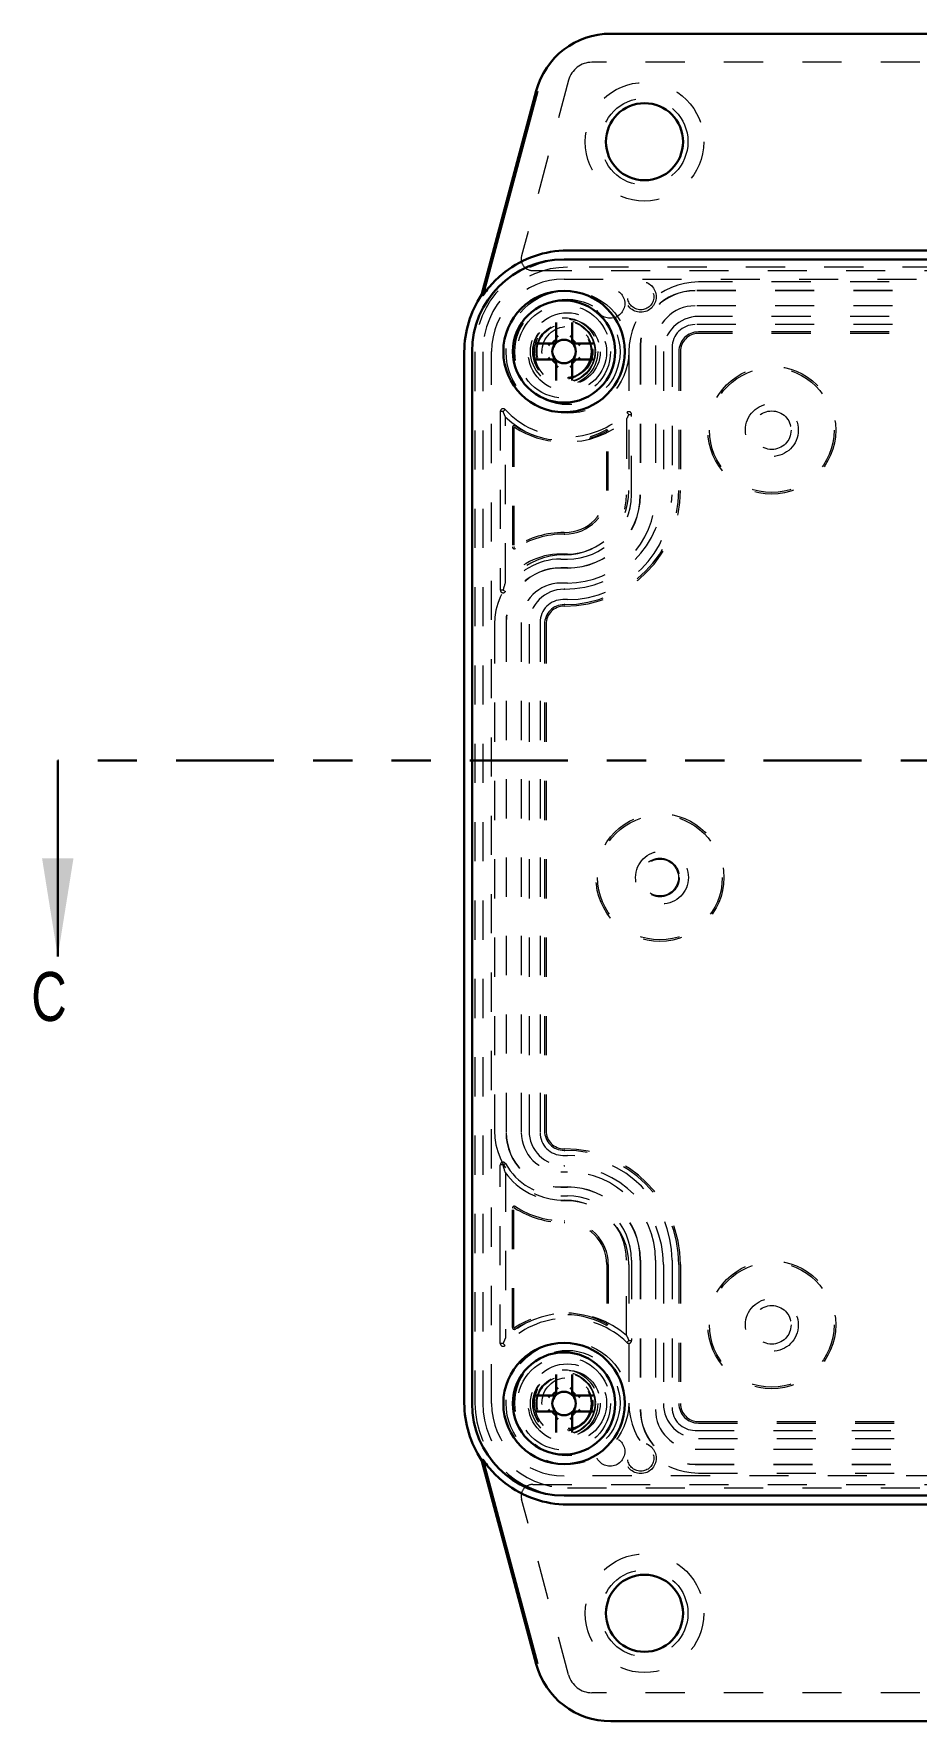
# Model space of a CAD drawing. Header units: inches. Extents: x 0.3 to 21.8, y 0.2 to 16.9.
# Drawn here: x 5.433 to 7.686, y 7.05 to 11.357 of the extents above; entities that cross this region are included whole.
import ezdxf

# ---------------------------------------------------------------- set-up
doc = ezdxf.new("R2010")
doc.units = ezdxf.units.IN
doc.header["$MEASUREMENT"] = 0
doc.linetypes.add('HIDDEN', pattern=[0.075, 0.05, -0.025])
doc.linetypes.add('PHANTOM', pattern=[0.5, 0.25, -0.05, 0.05, -0.05, 0.05, -0.05])
doc.styles.add('SLDTEXTSTYLE1', font='TXT', dxfattribs={"width": 0.75})

msp = doc.modelspace()

# ---------------------------------------------------------------- linework, layer by layer
at = {"color": 7, "linetype": 'Continuous', "lineweight": 30}
for p, q in [((6.9061, 11.3571), (9.4411, 11.3571)), ((6.5764, 10.6903), (6.7159, 11.2112)), ((6.5796, 10.6889), (6.7193, 11.2103)), ((9.5601, 10.7811), (6.7871, 10.7811)), ((9.5515, 10.8039), (6.7956, 10.8039)), ((6.5796, 10.6889), (6.5764, 10.6903)), ((6.7572, 10.5664), (6.7569, 10.5664)), ((6.7668, 10.5763), (6.7668, 10.576)), ((6.8074, 10.576), (6.8074, 10.5763)), ((6.8173, 10.5664), (6.817, 10.5664)), ((6.5325, 10.5449), (6.5325, 7.8623)), ((6.5521, 10.5461), (6.5521, 7.8611)), ((6.7569, 10.5258), (6.7572, 10.5258)), ((6.7668, 10.5162), (6.7668, 10.5159)), ((6.8074, 10.5159), (6.8074, 10.5162)), ((6.817, 10.5258), (6.8173, 10.5258)), ((5.4946, 9.5021), (5.4946, 9.0021)), ((6.7668, 7.8913), (6.7668, 7.891)), ((6.8074, 7.891), (6.8074, 7.8913)), ((6.7572, 7.8814), (6.7569, 7.8814)), ((6.7569, 7.8408), (6.7572, 7.8408)), ((6.8173, 7.8814), (6.817, 7.8814)), ((6.817, 7.8408), (6.8173, 7.8408)), ((6.7668, 7.8312), (6.7668, 7.8309)), ((6.8074, 7.8309), (6.8074, 7.8312)), ((6.5796, 7.7183), (6.5764, 7.7169)), ((6.5764, 7.7169), (6.7159, 7.196)), ((6.7193, 7.1969), (6.5796, 7.7183)), ((6.7871, 7.6261), (9.5601, 7.6261)), ((6.7956, 7.6033), (9.5515, 7.6033)), ((6.9061, 7.0501), (9.4411, 7.0501))]:
    msp.add_line(p, q, dxfattribs=at)
at = {"color": 7, "linetype": 'HIDDEN', "lineweight": 0}
for p, q in [((8.0954, 11.2843), (6.8581, 11.2843)), ((6.7987, 11.2387), (6.6785, 10.7899)), ((6.707, 10.7528), (9.6402, 10.7528)), ((6.7871, 10.7311), (9.5601, 10.7311)), ((9.5515, 10.7611), (6.7956, 10.7611)), ((9.2258, 10.7015), (7.1214, 10.7015)), ((9.2258, 10.701), (7.1214, 10.701)), ((9.2171, 10.7235), (7.1301, 10.7235)), ((9.2258, 10.6627), (7.1214, 10.6627)), ((9.2258, 10.6148), (7.1214, 10.6148)), ((9.2171, 10.6355), (7.1301, 10.6355)), ((9.2171, 10.5961), (7.1301, 10.5961)), ((6.7569, 10.5664), (6.754, 10.5664)), ((6.8202, 10.5664), (6.8173, 10.5664)), ((6.9817, 10.5618), (6.9817, 10.1801)), ((6.9822, 10.5618), (6.9822, 10.1801)), ((7.0206, 10.5618), (7.0206, 10.1801)), ((7.0627, 10.5561), (7.0627, 10.1801)), ((9.2171, 10.5921), (7.1301, 10.5921)), ((6.5594, 10.5449), (6.5594, 7.8623)), ((6.5794, 10.5449), (6.5794, 7.8623)), ((6.6021, 7.8611), (6.6021, 10.5461)), ((6.754, 10.5258), (6.7569, 10.5258)), ((6.8173, 10.5258), (6.8202, 10.5258)), ((6.9527, 10.5461), (6.9527, 10.1911)), ((7.0407, 10.5461), (7.0407, 10.1911)), ((7.0801, 10.5461), (7.0801, 10.1911)), ((7.0841, 10.5461), (7.0841, 10.1911)), ((6.6244, 10.3932), (6.6244, 9.9372)), ((6.6314, 10.3932), (6.6244, 10.3932)), ((6.6314, 10.3932), (6.6366, 10.398)), ((6.9524, 10.3855), (6.9475, 10.3905)), ((6.9524, 10.3855), (6.9594, 10.3855)), ((6.9594, 10.1801), (6.9594, 10.3855)), ((6.6372, 9.9568), (6.6372, 10.3792)), ((6.6551, 10.352), (6.6551, 10.0478)), ((6.6591, 10.352), (6.6591, 10.0478)), ((6.896, 10.1911), (6.896, 10.3408)), ((6.9001, 10.1911), (6.9001, 10.3408)), ((6.9467, 10.3724), (6.9467, 10.1801)), ((6.7871, 10.0841), (6.7891, 10.0841)), ((6.7871, 10.0801), (6.7891, 10.0801)), ((6.7956, 10.0291), (6.7787, 10.0291)), ((6.7787, 10.0163), (6.7956, 10.0163)), ((6.7956, 9.994), (6.7787, 9.994)), ((6.7956, 9.9935), (6.7787, 9.9935)), ((6.7871, 10.0275), (6.7868, 10.0275)), ((6.7891, 10.0275), (6.7871, 10.0275)), ((6.7893, 10.0275), (6.7891, 10.0275)), ((6.7956, 9.9552), (6.7787, 9.9552)), ((6.6314, 9.9372), (6.6244, 9.9372)), ((6.6314, 9.9372), (6.6375, 9.9338)), ((6.7956, 9.913), (6.7844, 9.913)), ((6.7868, 9.9395), (6.7871, 9.9395)), ((6.7891, 9.9395), (6.7871, 9.9395)), ((6.7891, 9.9395), (6.7893, 9.9395)), ((6.7891, 9.9001), (6.7871, 9.9001)), ((6.7891, 9.8961), (6.7871, 9.8961)), ((6.6097, 9.8501), (6.6097, 8.5571)), ((6.639, 9.8543), (6.639, 8.5529)), ((6.6395, 9.8543), (6.6395, 8.5529)), ((6.6778, 9.8543), (6.6778, 8.5529)), ((6.6977, 9.8501), (6.6977, 8.5571)), ((6.7257, 9.8543), (6.7257, 8.5529)), ((6.7371, 9.8501), (6.7371, 8.5571)), ((6.7411, 9.8501), (6.7411, 8.5571)), ((6.7844, 8.4942), (6.7956, 8.4942)), ((6.7871, 8.5111), (6.7891, 8.5111)), ((6.7871, 8.5071), (6.7891, 8.5071)), ((6.6244, 8.014), (6.6244, 8.47)), ((6.6314, 8.47), (6.6244, 8.47)), ((6.6314, 8.47), (6.6375, 8.4734)), ((6.6372, 8.4504), (6.6372, 8.028)), ((6.7787, 8.452), (6.7956, 8.452)), ((6.7871, 8.4677), (6.7868, 8.4677)), ((6.7871, 8.4677), (6.7891, 8.4677)), ((6.7893, 8.4677), (6.7891, 8.4677)), ((6.7787, 8.4137), (6.7956, 8.4137)), ((6.7787, 8.4132), (6.7956, 8.4132)), ((6.6551, 8.0553), (6.6551, 8.3594)), ((6.6591, 8.0553), (6.6591, 8.3594)), ((6.7787, 8.3909), (6.7956, 8.3909)), ((6.7956, 8.3781), (6.7787, 8.3781)), ((6.7868, 8.3797), (6.7871, 8.3797)), ((6.7871, 8.3797), (6.7891, 8.3797)), ((6.7891, 8.3797), (6.7893, 8.3797)), ((6.7871, 8.3271), (6.7891, 8.3271)), ((6.7871, 8.3231), (6.7891, 8.3231)), ((6.9467, 8.0349), (6.9467, 8.2271)), ((6.9594, 8.2271), (6.9594, 8.0217)), ((6.9817, 8.2271), (6.9817, 7.8454)), ((6.9822, 8.2271), (6.9822, 7.8454)), ((7.0206, 8.2271), (7.0206, 7.8454)), ((7.0627, 8.2271), (7.0627, 7.8511)), ((6.896, 8.2161), (6.896, 8.0664)), ((6.9001, 8.2161), (6.9001, 8.0664)), ((6.9527, 8.2161), (6.9527, 7.8611)), ((7.0407, 8.2161), (7.0407, 7.8611)), ((7.0801, 8.2161), (7.0801, 7.8611)), ((7.0841, 8.2161), (7.0841, 7.8611)), ((6.6314, 8.014), (6.6244, 8.014)), ((6.6314, 8.014), (6.6366, 8.0092)), ((6.9524, 8.0217), (6.9475, 8.0167)), ((6.9524, 8.0217), (6.9594, 8.0217)), ((6.7569, 7.8814), (6.754, 7.8814)), ((6.754, 7.8408), (6.7569, 7.8408)), ((6.8202, 7.8814), (6.8173, 7.8814)), ((6.8173, 7.8408), (6.8202, 7.8408)), ((7.1301, 7.8151), (9.2171, 7.8151)), ((7.1301, 7.8111), (9.2171, 7.8111)), ((7.1214, 7.7924), (9.2258, 7.7924)), ((7.1301, 7.7717), (9.2171, 7.7717)), ((7.1214, 7.7445), (9.2258, 7.7445)), ((9.5601, 7.6761), (6.7871, 7.6761)), ((7.1214, 7.7062), (9.2258, 7.7062)), ((7.1214, 7.7057), (9.2258, 7.7057)), ((7.1301, 7.6837), (9.2171, 7.6837)), ((6.707, 7.6544), (9.6402, 7.6544)), ((6.7956, 7.6461), (9.5515, 7.6461)), ((6.7987, 7.1685), (6.6785, 7.6173)), ((8.0954, 7.1229), (6.8581, 7.1229))]:
    msp.add_line(p, q, dxfattribs=at)
at = {"color": 7, "linetype": 'PHANTOM', "lineweight": 30}
msp.add_line((10.5466, 9.5021), (5.4946, 9.5021), dxfattribs=at)
at = {"color": 7, "linetype": 'HIDDEN', "lineweight": 0}
for centre, radius in [((6.9925, 11.0815), 0.1514), ((6.9925, 11.0815), 0.1108), ((6.9829, 10.6857), 0.0394), ((6.7956, 10.5449), 0.1565), ((6.9046, 10.6686), 0.0375), ((6.9829, 10.6857), 0.0333), ((6.7956, 10.5449), 0.1344), ((6.7871, 10.5461), 0.1187), ((6.7956, 10.5449), 0.1), ((6.7871, 10.5461), 0.086), ((6.7871, 10.5461), 0.08), ((6.7871, 10.5461), 0.0787), ((6.7956, 10.5449), 0.0837), ((6.7871, 10.5461), 0.071), ((6.7871, 10.5461), 0.0689), ((6.7956, 10.5449), 0.065), ((7.3173, 10.3453), 0.1632), ((7.3173, 10.3453), 0.1591), ((7.3176, 10.3456), 0.0675), ((7.3173, 10.3453), 0.0492), ((7.0319, 9.2036), 0.1632), ((7.0319, 9.2036), 0.1591), ((7.0371, 9.2036), 0.0675), ((7.0319, 9.2036), 0.0492), ((7.0319, 9.2036), 0.0472), ((7.3173, 8.0619), 0.1632), ((7.3173, 8.0619), 0.1591), ((7.3176, 8.0616), 0.0675), ((7.3173, 8.0619), 0.0492), ((6.7956, 7.8623), 0.1565), ((6.7956, 7.8623), 0.1344), ((6.7871, 7.8611), 0.1187), ((6.7956, 7.8623), 0.1), ((6.7871, 7.8611), 0.086), ((6.7871, 7.8611), 0.08), ((6.7871, 7.8611), 0.0787), ((6.7956, 7.8623), 0.0837), ((6.7871, 7.8611), 0.071), ((6.7871, 7.8611), 0.0689), ((6.7956, 7.8623), 0.065), ((6.9046, 7.7386), 0.0375), ((6.9829, 7.7215), 0.0394), ((6.9829, 7.7215), 0.0333), ((6.9925, 7.3257), 0.1514), ((6.9925, 7.3257), 0.1108)]:
    msp.add_circle(centre, radius, dxfattribs=at)
at = {"color": 7, "linetype": 'Continuous', "lineweight": 30}
for centre, radius in [((6.9925, 11.0815), 0.0984), ((6.7871, 10.5461), 0.155), ((6.7871, 10.5461), 0.1305), ((6.7871, 7.8611), 0.155), ((6.7871, 7.8611), 0.1305), ((6.9925, 7.3257), 0.0984)]:
    msp.add_circle(centre, radius, dxfattribs=at)
for centre, radius, start, end in [((6.9061, 11.1603), 0.1969, 90, 165), ((6.7871, 10.5461), 0.235, 90, 180), ((6.7956, 10.5449), 0.259, 90, 127.9205), ((6.7956, 10.5449), 0.2631, 146.4441, 180), ((6.7871, 10.5461), 0.03, 137.5052, 222.4948), ((6.7871, 10.5461), 0.0365, 133.8923, 136.1077), ((6.7871, 10.5461), 0.03, 132.4948, 137.5052), ((6.7871, 10.5461), 0.03, 47.5052, 132.4948), ((6.7871, 10.5461), 0.03, 42.4948, 47.5052), ((6.7871, 10.5461), 0.03, 317.5052, 42.4948), ((6.7871, 10.5461), 0.0365, 43.8923, 46.1077), ((6.7871, 10.5461), 0.0365, 223.8923, 226.1077), ((6.7871, 10.5461), 0.03, 222.4948, 227.5052), ((6.7871, 10.5461), 0.03, 227.5052, 312.4948), ((6.7871, 10.5461), 0.03, 312.4948, 317.5052), ((6.7871, 10.5461), 0.0365, 313.8923, 316.1077), ((6.7871, 7.8611), 0.0365, 133.8923, 136.1077), ((6.7871, 7.8611), 0.03, 132.4948, 137.5052), ((6.7871, 7.8611), 0.03, 47.5052, 132.4948), ((6.7871, 7.8611), 0.03, 42.4948, 47.5052), ((6.7871, 7.8611), 0.0365, 43.8923, 46.1077), ((6.7956, 7.8623), 0.2631, 180, 213.5559), ((6.7871, 7.8611), 0.235, 180, 270), ((6.7871, 7.8611), 0.03, 137.5052, 222.4948), ((6.7871, 7.8611), 0.03, 222.4948, 227.5052), ((6.7871, 7.8611), 0.03, 227.5052, 312.4948), ((6.7871, 7.8611), 0.03, 312.4948, 317.5052), ((6.7871, 7.8611), 0.03, 317.5052, 42.4948), ((6.7871, 7.8611), 0.0365, 223.8923, 226.1077), ((6.7871, 7.8611), 0.0365, 313.8923, 316.1077), ((6.7956, 7.8623), 0.259, 232.0795, 270), ((6.9061, 7.247), 0.1969, 195, 270)]:
    msp.add_arc(centre, radius, start, end, dxfattribs=at)
at = {"color": 7, "linetype": 'HIDDEN', "lineweight": 0}
for centre, radius, start, end in [((6.8581, 11.2228), 0.0614, 90, 165), ((6.7956, 10.5449), 0.2362, 90, 180), ((6.707, 10.7823), 0.0295, 165, 270), ((6.7956, 10.5449), 0.2162, 90, 180), ((6.7871, 10.5461), 0.185, 90, 180), ((7.1301, 10.5461), 0.1774, 90, 180), ((7.1214, 10.5618), 0.1397, 90, 180), ((7.1214, 10.5618), 0.1392, 90, 180), ((7.1214, 10.5618), 0.1009, 90, 180), ((7.1301, 10.5461), 0.0894, 90, 180), ((7.1214, 10.5561), 0.0587, 90, 180), ((7.1301, 10.5461), 0.05, 90, 180), ((7.1301, 10.5461), 0.046, 90, 180), ((6.6314, 10.3932), 0.007, 42.7223, 180), ((6.7956, 10.5449), 0.2165, 222.7223, 314.5365), ((6.9524, 10.3855), 0.007, 0, 134.5365), ((6.7956, 10.5449), 0.2293, 226.2824, 311.1972), ((6.6601, 10.352), 0.005, 56.8102, 180), ((6.6601, 10.352), 0.000955, 56.8102, 180), ((6.7871, 10.5461), 0.231, 236.8102, 297.7437), ((6.7871, 10.5461), 0.227, 236.8102, 297.7437), ((6.8951, 10.3408), 0.005, 0, 117.7437), ((6.8951, 10.3408), 0.000955, 0, 117.7437), ((6.7891, 10.1911), 0.295, 270, 0), ((6.7891, 10.1911), 0.107, 270, 0), ((6.7891, 10.1911), 0.1636, 270, 0), ((6.7891, 10.1911), 0.2516, 270, 0), ((6.7891, 10.1911), 0.291, 270, 0), ((6.7891, 10.1911), 0.111, 270, 0), ((6.7956, 10.1801), 0.2671, 270, 0), ((6.7956, 10.1801), 0.1866, 270, 0), ((6.7956, 10.1801), 0.1861, 270, 0), ((6.7956, 10.1801), 0.2249, 270, 0), ((6.7956, 10.1801), 0.1638, 270, 0), ((6.7956, 10.1801), 0.151, 270, 0), ((6.7871, 9.8501), 0.234, 90, 122.7126), ((6.7871, 9.8501), 0.23, 90, 122.7126), ((6.6601, 10.0478), 0.005, 180, 302.7126), ((6.6601, 10.0478), 0.000955, 180, 302.7126), ((6.7871, 9.8501), 0.1774, 90, 180), ((6.7787, 9.8543), 0.1748, 90, 144.0864), ((6.7787, 9.8543), 0.162, 90, 150.6388), ((6.7787, 9.8543), 0.1397, 90, 180), ((6.7787, 9.8543), 0.1392, 90, 180), ((6.7787, 9.8543), 0.1009, 90, 180), ((6.6314, 9.9372), 0.007, 180, 330.6388), ((6.7871, 9.8501), 0.0894, 90, 180), ((6.7844, 9.8543), 0.0587, 90, 180), ((6.7871, 9.8501), 0.05, 90, 180), ((6.7871, 9.8501), 0.046, 90, 180), ((6.7871, 8.5571), 0.1774, 180, 270), ((6.7787, 8.5529), 0.1397, 180, 270), ((6.7787, 8.5529), 0.1392, 180, 270), ((6.7787, 8.5529), 0.1009, 180, 270), ((6.7871, 8.5571), 0.0894, 180, 270), ((6.7844, 8.5529), 0.0587, 180, 270), ((6.7871, 8.5571), 0.05, 180, 270), ((6.7871, 8.5571), 0.046, 180, 270), ((6.7891, 8.2161), 0.295, 0, 90), ((6.7891, 8.2161), 0.291, 0, 90), ((6.7956, 8.2271), 0.2671, 0, 90), ((6.6314, 8.47), 0.007, 29.3612, 180), ((6.7787, 8.5529), 0.1748, 215.9136, 270), ((6.7787, 8.5529), 0.162, 209.3612, 270), ((6.7891, 8.2161), 0.2516, 0, 90), ((6.7956, 8.2271), 0.2249, 0, 90), ((6.7956, 8.2271), 0.1866, 0, 90), ((6.7956, 8.2271), 0.1861, 0, 90), ((6.6601, 8.3594), 0.005, 57.2874, 180), ((6.6601, 8.3594), 0.000955, 57.2874, 180), ((6.7871, 8.5571), 0.234, 237.2874, 270), ((6.7871, 8.5571), 0.23, 237.2874, 270), ((6.7891, 8.2161), 0.1636, 0, 90), ((6.7956, 8.2271), 0.1638, 0, 90), ((6.7956, 8.2271), 0.151, 0, 90), ((6.7891, 8.2161), 0.111, 0, 90), ((6.7891, 8.2161), 0.107, 0, 90), ((6.7956, 7.8623), 0.2165, 45.4635, 137.2777), ((6.7956, 7.8623), 0.2293, 48.8028, 133.7176), ((6.6601, 8.0553), 0.005, 180, 303.1898), ((6.6601, 8.0553), 0.000955, 180, 303.1898), ((6.7871, 7.8611), 0.231, 62.2563, 123.1898), ((6.7871, 7.8611), 0.227, 62.2563, 123.1898), ((6.8951, 8.0664), 0.005, 242.2563, 0), ((6.8951, 8.0664), 0.000955, 242.2563, 0), ((6.6314, 8.014), 0.007, 180, 317.2777), ((6.9524, 8.0217), 0.007, 225.4635, 0), ((6.7956, 7.8623), 0.2362, 180, 270), ((6.7956, 7.8623), 0.2162, 180, 270), ((6.7871, 7.8611), 0.185, 180, 270), ((7.1301, 7.8611), 0.1774, 180, 270), ((7.1214, 7.8454), 0.1397, 180, 270), ((7.1214, 7.8454), 0.1392, 180, 270), ((7.1214, 7.8454), 0.1009, 180, 270), ((7.1301, 7.8611), 0.0894, 180, 270), ((7.1214, 7.8511), 0.0587, 180, 270), ((7.1301, 7.8611), 0.05, 180, 270), ((7.1301, 7.8611), 0.046, 180, 270), ((6.707, 7.6249), 0.0295, 90, 195), ((6.8581, 7.1844), 0.0614, 195, 270)]:
    msp.add_arc(centre, radius, start, end, dxfattribs=at)
at = {"color": 7, "linetype": 'Continuous', "lineweight": 30}
for centre, major_axis, start_param, end_param in [((6.7515, 10.5614), (0.00425, 0.00425), 1.016623, 2.124969), ((6.7718, 10.5817), (0.00425, 0.00425), 1.016623, 2.124969), ((6.8024, 10.5817), (0.00425, -0.00425), 1.016623, 2.124969), ((6.8227, 10.5614), (0.00425, -0.00425), 1.016623, 2.124969), ((6.7515, 10.5308), (0.00425, -0.00425), 4.158216, 5.266562), ((6.7718, 10.5105), (0.00425, -0.00425), 4.158216, 5.266562), ((6.8024, 10.5105), (0.00425, 0.00425), 4.158216, 5.266562), ((6.8227, 10.5308), (0.00425, 0.00425), 4.158216, 5.266562), ((6.7718, 7.8967), (0.00425, 0.00425), 1.016623, 2.124969), ((6.8024, 7.8967), (0.00425, -0.00425), 1.016623, 2.124969), ((6.7515, 7.8764), (0.00425, 0.00425), 1.016623, 2.124969), ((6.7515, 7.8458), (0.00425, -0.00425), 4.158216, 5.266562), ((6.8227, 7.8764), (0.00425, -0.00425), 1.016623, 2.124969), ((6.8227, 7.8458), (0.00425, 0.00425), 4.158216, 5.266562), ((6.7718, 7.8255), (0.00425, -0.00425), 4.158216, 5.266562), ((6.8024, 7.8255), (0.00425, 0.00425), 4.158216, 5.266562)]:
    msp.add_ellipse(centre, major_axis=major_axis, ratio=0.618862, start_param=start_param, end_param=end_param, dxfattribs=at)
for points, knots in [([(6.6365, 10.7492), (6.63, 10.7442), (6.624, 10.739), (6.6124, 10.7282), (6.6069, 10.7225), (6.5968, 10.7113), (6.5921, 10.7056), (6.5859, 10.6975), (6.584, 10.6949), (6.5809, 10.6906), (6.5796, 10.6888), (6.5796, 10.6889)], [0, 0, 0, 0, 0.25, 0.25, 0.5, 0.5, 0.75, 0.75, 0.875, 0.875, 1, 1, 1, 1]), ([(6.7668, 10.6202), (6.7668, 10.6187), (6.7668, 10.6043), (6.7668, 10.5895), (6.7668, 10.5763)], [0, 0, 0, 0, 0.104555, 1, 1, 1, 1]), ([(6.8074, 10.5763), (6.8074, 10.5895), (6.8074, 10.6043), (6.8074, 10.6187), (6.8074, 10.6202)], [0, 0, 0, 0, 0.895445, 1, 1, 1, 1]), ([(6.7569, 10.5664), (6.7437, 10.5664), (6.7289, 10.5664), (6.7145, 10.5664), (6.713, 10.5664)], [0, 0, 0, 0, 0.895445, 1, 1, 1, 1]), ([(6.7608, 10.5714), (6.7602, 10.5708), (6.7592, 10.5696), (6.7581, 10.5681), (6.7575, 10.5671), (6.7572, 10.5665), (6.7572, 10.5664), (6.7572, 10.5664)], [0, 0, 0, 0, 0.284639, 0.502156, 0.683938, 0.866579, 1, 1, 1, 1]), ([(6.7572, 10.5664), (6.759, 10.5664), (6.7615, 10.5664), (6.7642, 10.5664), (6.765, 10.5664)], [0, 0, 0, 0, 0.721787, 1, 1, 1, 1]), ([(6.7668, 10.576), (6.7668, 10.576), (6.7667, 10.576), (6.7661, 10.5757), (6.7652, 10.5751), (6.7639, 10.5742), (6.7627, 10.5732), (6.762, 10.5725), (6.7618, 10.5724)], [0, 0, 0, 0, 0.158671, 0.317217, 0.479382, 0.661765, 0.936687, 1, 1, 1, 1]), ([(6.7668, 10.5682), (6.7668, 10.57), (6.7668, 10.5726), (6.7668, 10.5751), (6.7668, 10.576)], [0, 0, 0, 0, 0.641437, 1, 1, 1, 1]), ([(6.8074, 10.576), (6.8074, 10.5742), (6.8074, 10.5717), (6.8074, 10.569), (6.8074, 10.5682)], [0, 0, 0, 0, 0.721787, 1, 1, 1, 1]), ([(6.8124, 10.5724), (6.8117, 10.5729), (6.8106, 10.574), (6.8091, 10.5751), (6.8081, 10.5757), (6.8075, 10.576), (6.8074, 10.576), (6.8074, 10.576)], [0, 0, 0, 0, 0.2846386, 0.502156, 0.6839376, 0.8665786, 1, 1, 1, 1]), ([(6.8092, 10.5664), (6.8109, 10.5664), (6.8136, 10.5664), (6.8161, 10.5664), (6.817, 10.5664)], [0, 0, 0, 0, 0.641437, 1, 1, 1, 1]), ([(6.817, 10.5664), (6.817, 10.5664), (6.817, 10.5665), (6.8167, 10.5671), (6.8161, 10.568), (6.8152, 10.5693), (6.8142, 10.5705), (6.8135, 10.5712), (6.8134, 10.5714)], [0, 0, 0, 0, 0.1586713, 0.3172169, 0.4793819, 0.6617655, 0.9366869, 1, 1, 1, 1]), ([(6.8611, 10.5664), (6.8596, 10.5664), (6.8453, 10.5664), (6.8305, 10.5664), (6.8173, 10.5664)], [0, 0, 0, 0, 0.104555, 1, 1, 1, 1]), ([(6.713, 10.5258), (6.7145, 10.5258), (6.7289, 10.5258), (6.7437, 10.5258), (6.7569, 10.5258)], [0, 0, 0, 0, 0.104555, 1, 1, 1, 1]), ([(6.7572, 10.5258), (6.7572, 10.5258), (6.7572, 10.5257), (6.7575, 10.5251), (6.758, 10.5242), (6.759, 10.5229), (6.76, 10.5217), (6.7607, 10.521), (6.7608, 10.5208)], [0, 0, 0, 0, 0.158671, 0.317217, 0.479382, 0.661765, 0.936687, 1, 1, 1, 1]), ([(6.765, 10.5258), (6.7632, 10.5258), (6.7606, 10.5258), (6.7581, 10.5258), (6.7572, 10.5258)], [0, 0, 0, 0, 0.641437, 1, 1, 1, 1]), ([(6.7618, 10.5198), (6.7624, 10.5193), (6.7635, 10.5182), (6.7651, 10.5171), (6.7661, 10.5165), (6.7667, 10.5162), (6.7668, 10.5162), (6.7668, 10.5162)], [0, 0, 0, 0, 0.2846386, 0.502156, 0.6839376, 0.8665786, 1, 1, 1, 1]), ([(6.7668, 10.5162), (6.7668, 10.518), (6.7668, 10.5205), (6.7668, 10.5232), (6.7668, 10.524)], [0, 0, 0, 0, 0.721787, 1, 1, 1, 1]), ([(6.7668, 10.5159), (6.7668, 10.5027), (6.7668, 10.4879), (6.7668, 10.4735), (6.7668, 10.472)], [0, 0, 0, 0, 0.895445, 1, 1, 1, 1]), ([(6.8074, 10.524), (6.8074, 10.5223), (6.8074, 10.5196), (6.8074, 10.5171), (6.8074, 10.5162)], [0, 0, 0, 0, 0.641437, 1, 1, 1, 1]), ([(6.8074, 10.5162), (6.8074, 10.5162), (6.8075, 10.5162), (6.8081, 10.5165), (6.809, 10.5171), (6.8103, 10.518), (6.8115, 10.519), (6.8122, 10.5197), (6.8124, 10.5198)], [0, 0, 0, 0, 0.1586713, 0.3172169, 0.4793819, 0.6617655, 0.9366869, 1, 1, 1, 1]), ([(6.8074, 10.472), (6.8074, 10.4735), (6.8074, 10.4879), (6.8074, 10.5027), (6.8074, 10.5159)], [0, 0, 0, 0, 0.104555, 1, 1, 1, 1]), ([(6.817, 10.5258), (6.8152, 10.5258), (6.8127, 10.5258), (6.81, 10.5258), (6.8092, 10.5258)], [0, 0, 0, 0, 0.721787, 1, 1, 1, 1]), ([(6.8134, 10.5208), (6.8139, 10.5215), (6.8149, 10.5226), (6.816, 10.5241), (6.8167, 10.5251), (6.817, 10.5257), (6.817, 10.5258), (6.817, 10.5258)], [0, 0, 0, 0, 0.284639, 0.502156, 0.683938, 0.866579, 1, 1, 1, 1]), ([(6.8173, 10.5258), (6.8305, 10.5258), (6.8453, 10.5258), (6.8596, 10.5258), (6.8611, 10.5258)], [0, 0, 0, 0, 0.895445, 1, 1, 1, 1]), ([(6.7668, 7.9352), (6.7668, 7.9337), (6.7668, 7.9193), (6.7668, 7.9045), (6.7668, 7.8913)], [0, 0, 0, 0, 0.104555, 1, 1, 1, 1]), ([(6.8074, 7.8913), (6.8074, 7.9045), (6.8074, 7.9193), (6.8074, 7.9337), (6.8074, 7.9352)], [0, 0, 0, 0, 0.895445, 1, 1, 1, 1]), ([(6.7608, 7.8864), (6.7602, 7.8858), (6.7592, 7.8846), (6.7581, 7.8831), (6.7575, 7.8821), (6.7572, 7.8815), (6.7572, 7.8814), (6.7572, 7.8814)], [0, 0, 0, 0, 0.284639, 0.502156, 0.683938, 0.866579, 1, 1, 1, 1]), ([(6.7668, 7.891), (6.7668, 7.891), (6.7667, 7.891), (6.7661, 7.8907), (6.7652, 7.8901), (6.7639, 7.8892), (6.7627, 7.8882), (6.762, 7.8875), (6.7618, 7.8874)], [0, 0, 0, 0, 0.158671, 0.317217, 0.479382, 0.661765, 0.936687, 1, 1, 1, 1]), ([(6.7668, 7.8832), (6.7668, 7.885), (6.7668, 7.8876), (6.7668, 7.8901), (6.7668, 7.891)], [0, 0, 0, 0, 0.641437, 1, 1, 1, 1]), ([(6.8074, 7.891), (6.8074, 7.8892), (6.8074, 7.8867), (6.8074, 7.884), (6.8074, 7.8832)], [0, 0, 0, 0, 0.721787, 1, 1, 1, 1]), ([(6.8124, 7.8874), (6.8117, 7.8879), (6.8106, 7.889), (6.8091, 7.8901), (6.8081, 7.8907), (6.8075, 7.891), (6.8074, 7.891), (6.8074, 7.891)], [0, 0, 0, 0, 0.2846386, 0.502156, 0.6839376, 0.8665786, 1, 1, 1, 1]), ([(6.817, 7.8814), (6.817, 7.8814), (6.817, 7.8815), (6.8167, 7.8821), (6.8161, 7.883), (6.8152, 7.8843), (6.8142, 7.8855), (6.8135, 7.8862), (6.8134, 7.8864)], [0, 0, 0, 0, 0.1586713, 0.3172169, 0.4793819, 0.6617655, 0.9366869, 1, 1, 1, 1]), ([(6.7569, 7.8814), (6.7437, 7.8814), (6.7289, 7.8814), (6.7145, 7.8814), (6.713, 7.8814)], [0, 0, 0, 0, 0.895445, 1, 1, 1, 1]), ([(6.713, 7.8408), (6.7145, 7.8408), (6.7289, 7.8408), (6.7437, 7.8408), (6.7569, 7.8408)], [0, 0, 0, 0, 0.104555, 1, 1, 1, 1]), ([(6.7572, 7.8814), (6.759, 7.8814), (6.7615, 7.8814), (6.7642, 7.8814), (6.765, 7.8814)], [0, 0, 0, 0, 0.721787, 1, 1, 1, 1]), ([(6.7572, 7.8408), (6.7572, 7.8408), (6.7572, 7.8407), (6.7575, 7.8401), (6.758, 7.8392), (6.759, 7.8379), (6.76, 7.8367), (6.7607, 7.836), (6.7608, 7.8358)], [0, 0, 0, 0, 0.158671, 0.317217, 0.479382, 0.661765, 0.936687, 1, 1, 1, 1]), ([(6.765, 7.8408), (6.7632, 7.8408), (6.7606, 7.8408), (6.7581, 7.8408), (6.7572, 7.8408)], [0, 0, 0, 0, 0.641437, 1, 1, 1, 1]), ([(6.7668, 7.8312), (6.7668, 7.833), (6.7668, 7.8355), (6.7668, 7.8382), (6.7668, 7.839)], [0, 0, 0, 0, 0.721787, 1, 1, 1, 1]), ([(6.8074, 7.839), (6.8074, 7.8373), (6.8074, 7.8346), (6.8074, 7.8321), (6.8074, 7.8312)], [0, 0, 0, 0, 0.641437, 1, 1, 1, 1]), ([(6.8092, 7.8814), (6.8109, 7.8814), (6.8136, 7.8814), (6.8161, 7.8814), (6.817, 7.8814)], [0, 0, 0, 0, 0.641437, 1, 1, 1, 1]), ([(6.817, 7.8408), (6.8152, 7.8408), (6.8127, 7.8408), (6.81, 7.8408), (6.8092, 7.8408)], [0, 0, 0, 0, 0.721787, 1, 1, 1, 1]), ([(6.8134, 7.8358), (6.8139, 7.8365), (6.8149, 7.8376), (6.816, 7.8391), (6.8167, 7.8401), (6.817, 7.8407), (6.817, 7.8408), (6.817, 7.8408)], [0, 0, 0, 0, 0.284639, 0.502156, 0.683938, 0.866579, 1, 1, 1, 1]), ([(6.8611, 7.8814), (6.8596, 7.8814), (6.8453, 7.8814), (6.8305, 7.8814), (6.8173, 7.8814)], [0, 0, 0, 0, 0.104555, 1, 1, 1, 1]), ([(6.8173, 7.8408), (6.8305, 7.8408), (6.8453, 7.8408), (6.8596, 7.8408), (6.8611, 7.8408)], [0, 0, 0, 0, 0.895445, 1, 1, 1, 1]), ([(6.7618, 7.8348), (6.7624, 7.8343), (6.7635, 7.8332), (6.7651, 7.8321), (6.7661, 7.8315), (6.7667, 7.8312), (6.7668, 7.8312), (6.7668, 7.8312)], [0, 0, 0, 0, 0.2846386, 0.502156, 0.6839376, 0.8665786, 1, 1, 1, 1]), ([(6.7668, 7.8309), (6.7668, 7.8177), (6.7668, 7.8029), (6.7668, 7.7885), (6.7668, 7.787)], [0, 0, 0, 0, 0.895445, 1, 1, 1, 1]), ([(6.8074, 7.8312), (6.8074, 7.8312), (6.8075, 7.8312), (6.8081, 7.8315), (6.809, 7.8321), (6.8103, 7.833), (6.8115, 7.834), (6.8122, 7.8347), (6.8124, 7.8348)], [0, 0, 0, 0, 0.1586713, 0.3172169, 0.4793819, 0.6617655, 0.9366869, 1, 1, 1, 1]), ([(6.8074, 7.787), (6.8074, 7.7885), (6.8074, 7.8029), (6.8074, 7.8177), (6.8074, 7.8309)], [0, 0, 0, 0, 0.104555, 1, 1, 1, 1]), ([(6.5796, 7.7183), (6.5796, 7.7184), (6.5809, 7.7166), (6.584, 7.7123), (6.5859, 7.7097), (6.5921, 7.7016), (6.5968, 7.6959), (6.607, 7.6846), (6.6124, 7.679), (6.6239, 7.6682), (6.63, 7.663), (6.6365, 7.658)], [0, 0, 0, 0, 0.125, 0.125, 0.25, 0.25, 0.5, 0.5, 0.75, 0.75, 1, 1, 1, 1])]:
    msp.add_open_spline(points, degree=3, knots=knots, dxfattribs=at)
at = {"color": 7, "linetype": 'HIDDEN', "lineweight": 0}
for points in [[(6.6372, 10.3792), (6.6353, 10.3837), (6.6333, 10.3883), (6.6314, 10.3932)], [(6.9467, 10.3724), (6.9486, 10.3766), (6.9505, 10.381), (6.9524, 10.3855)], [(6.6372, 9.9568), (6.6353, 9.9509), (6.6333, 9.9445), (6.6314, 9.9372)], [(6.6372, 8.4504), (6.6353, 8.4563), (6.6333, 8.4627), (6.6314, 8.47)], [(6.6372, 8.028), (6.6353, 8.0236), (6.6333, 8.0189), (6.6314, 8.014)], [(6.9467, 8.0349), (6.9486, 8.0306), (6.9505, 8.0262), (6.9524, 8.0217)]]:
    msp.add_open_spline(points, degree=3, dxfattribs=at)
at = {"color": 7, "linetype": 'Continuous', "lineweight": 30}
msp.add_solid([(5.4946, 9.0021), (5.5346, 9.2521), (5.4546, 9.2521)], dxfattribs=at)

# ---------------------------------------------------------------- texts
at = {"color": 7, "linetype": 'Continuous', "insert": (5.4269, 8.9624), "char_height": 0.125, "attachment_point": 1, "style": 'SLDTEXTSTYLE1'}
msp.add_mtext('C', dxfattribs=at)

doc.saveas('drawing.dxf')
